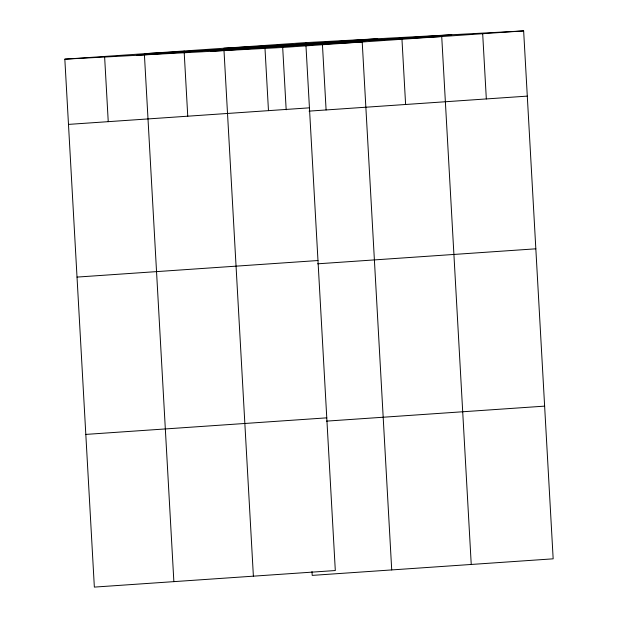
<?xml version="1.0" encoding="UTF-8"?>
<svg xmlns="http://www.w3.org/2000/svg" width="618" height="618" viewBox="0 0 618 618"><rect width="100%" height="100%" fill="white"/><g stroke="black" fill="none" stroke-linecap="round" stroke-linejoin="round"><path stroke-width="0.93" d="M305.794 42.611L335.311 570.538L94.353 587.1L64.836 59.173L305.794 42.611L523.647 30.9L553.164 558.827L312.206 575.389L311.99 571.55M136.732 55.303L377.683 38.749M210.8 51.325L451.758 34.762M64.836 59.173L282.689 47.462L523.647 30.9M68.482 124.396L309.44 107.833M309.054 111.124L527.293 96.122M77.018 277.088L317.976 260.526M317.59 263.816L535.829 248.815M85.817 434.408L326.775 417.845M326.389 421.136L544.628 406.134M482.681 33.712L486.327 98.942M471.24 564.458L441.723 36.532L223.87 48.243L253.388 576.169M401.963 39.266L405.609 104.488M391.719 569.927L362.21 41.993L144.357 53.704L173.867 581.638M322.449 44.728L326.095 109.95M282.689 47.462L286.18 109.803M264.828 45.423L268.475 110.653M184.11 50.97L187.756 116.199M104.597 56.439L108.243 121.661"/></g></svg>
